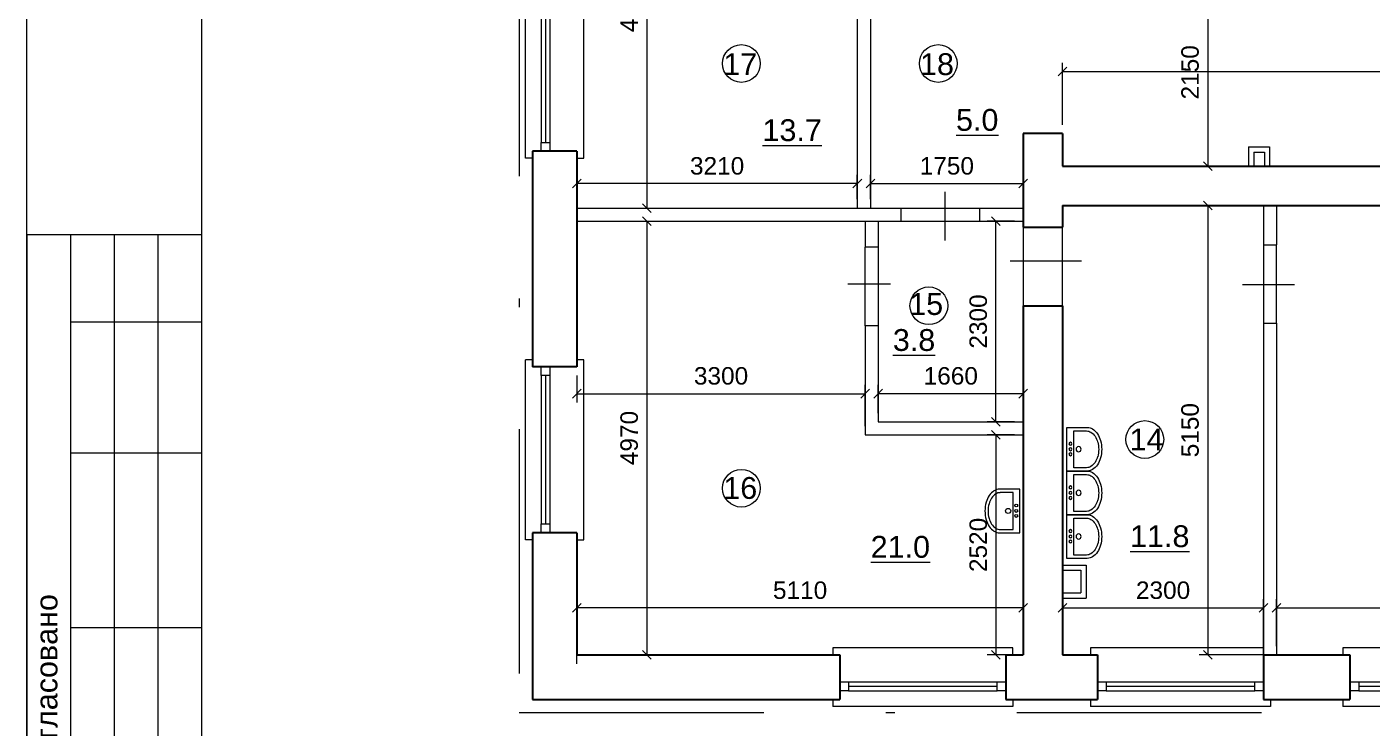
# Model space of a CAD drawing. Header units: metres. Extents: x 14591 to 15202, y 5442 to 5571.
# Drawn here: x 14679.55 to 14694.95, y 5488.64 to 5496.68 of the extents above; entities that cross this region are included whole.
import ezdxf
from ezdxf.enums import TextEntityAlignment as Align

# ---------------------------------------------------------------- set-up
doc = ezdxf.new("R2010")
doc.units = ezdxf.units.M
doc.header["$MEASUREMENT"] = 0
doc.linetypes.add('DGN Style 4', pattern=[5.601258, 2.79888, -1.39944, 0.003499, -1.39944])
doc.layers.get('Defpoints').update_dxf_attribs({"lineweight": 0})
for name, color, linetype, lineweight in [('Level 44', 7, 'Continuous', 0), ('Level 50', 7, 'Continuous', 0), ('Level 63', 7, 'Continuous', 0), ('Стены', 7, 'Continuous', 13)]:
    doc.layers.add(name, color=color, linetype=linetype, lineweight=lineweight)
doc.styles.add('Style-Arial', font='arial.ttf')
doc.styles.add('Style-txt', font='txt.shx')
doc.dimstyles.new('100', dxfattribs={"dimtxt": 0.25, "dimasz": 0.1875, "dimexe": 0.125, "dimexo": 0.125, "dimgap": 0.0625, "dimtad": 1, "dimdec": 0, "dimlfac": 1000, "dimzin": 11, "dimdsep": 46, "dimtxsty": 'Style-txt', "dimblk": 'OBLIQUE', "dimcen": 0.09, "dimadec": 0, "dimazin": 3, "dimtfac": 1, "dimtdec": 0, "dimtmove": 0, "dimatfit": 3, "dimldrblk": 'TerminatorOpen', "dimfxl": 1, "dimfrac": 2, "dimtzin": 11, "dimlwd": 0, "dimlwe": 0, "dimarcsym": 0})

# ---------------------------------------------------------------- blocks, each defined once
blk = doc.blocks.new('*U50')
at = {"layer": 'Стены', "color": 7, "linetype": 'Continuous', "lineweight": 0}
for p, q in [((-1.03, 0.335), (1.03, 0.335)), ((-1.03, 0.255), (-1.03, 0.335)), ((1.03, 0.255), (1.03, 0.335)), ((0.85, 0.155), (-0.85, 0.155)), ((0.85, 0.105), (-0.85, 0.105)), ((0.85, 0.055), (-0.85, 0.055)), ((1.03, -0.335), (1.03, -0.255)), ((-0.95, -0.335), (1.03, -0.335))]:
    blk.add_line(p, q, dxfattribs=at)
at = {"layer": 'Стены', "color": 7, "linetype": 'Continuous', "lineweight": 30}
for p, q in [((-0.95, -0.255), (-0.95, 0.255)), ((0.95, -0.255), (0.95, 0.255))]:
    blk.add_line(p, q, dxfattribs=at)
at = {"layer": 'Стены', "color": 7, "linetype": 'Continuous', "lineweight": 13, "flags": 128}
for points in [[(-0.95, 0.155), (-0.85, 0.155), (-0.85, 0.055), (-0.95, 0.055), (-0.95, 0.155)], [(0.85, 0.155), (0.95, 0.155), (0.95, 0.055), (0.85, 0.055), (0.85, 0.155)]]:
    blk.add_lwpolyline(points, close=True, dxfattribs=at)
blk = doc.blocks.new('*U54')
at = {"layer": 'Стены', "color": 7, "linetype": 'Continuous', "lineweight": 0}
for p, q in [((-0.335, -1.03), (-0.335, 1.03)), ((-0.255, 1.03), (-0.335, 1.03)), ((0.335, 1.03), (0.255, 1.03)), ((0.335, -1.03), (0.335, 1.03)), ((-0.155, 0.85), (-0.155, -0.85)), ((-0.105, 0.85), (-0.105, -0.85)), ((-0.055, 0.85), (-0.055, -0.85)), ((-0.255, -1.03), (-0.335, -1.03)), ((0.255, -1.03), (0.335, -1.03))]:
    blk.add_line(p, q, dxfattribs=at)
at = {"layer": 'Стены', "color": 7, "linetype": 'Continuous', "lineweight": 30}
for p, q in [((0.255, 0.95), (-0.255, 0.95)), ((0.255, -0.95), (-0.255, -0.95))]:
    blk.add_line(p, q, dxfattribs=at)
at = {"layer": 'Стены', "color": 7, "linetype": 'Continuous', "lineweight": 13, "flags": 128}
for points in [[(-0.155, 0.85), (-0.155, 0.95), (-0.055, 0.95), (-0.055, 0.85), (-0.155, 0.85)], [(-0.155, -0.95), (-0.155, -0.85), (-0.055, -0.85), (-0.055, -0.95), (-0.155, -0.95)]]:
    blk.add_lwpolyline(points, close=True, dxfattribs=at)
blk = doc.blocks.new('_Oblique')
at = {"color": 0, "linetype": 'ByBlock', "lineweight": -2}
blk.add_line((0.5, 0.5), (-0.5, -0.5), dxfattribs=at)
blk = doc.blocks.new('*D55')
at = {"color": 7, "linetype": 'Continuous', "lineweight": 0, "transparency": 16777216}
for p, q in [((14685.946, 5499.253), (14686.747, 5499.253)), ((14685.946, 5494.603), (14686.747, 5494.603))]:
    blk.add_line(p, q, dxfattribs=at)
at = {"color": 0, "linetype": 'Continuous', "lineweight": 0, "transparency": 16777216}
blk.add_line((14686.647, 5499.253), (14686.647, 5494.603), dxfattribs=at)
at = {"layer": 'Defpoints', "color": 0, "linetype": 'Continuous', "lineweight": 40, "transparency": 16777216}
for p in [(14685.846, 5499.253), (14685.846, 5494.603), (14686.647, 5494.603)]:
    blk.add_point(p, dxfattribs=at)
at = {"color": 0, "linetype": 'Continuous', "lineweight": 0, "transparency": 16777216, "xscale": 0.1, "yscale": 0.1, "zscale": 0.1}
for p, rotation in [((14686.647, 5499.253), 90), ((14686.647, 5494.603), 270)]:
    blk.add_blockref('_Oblique', p, dxfattribs=dict(at, rotation=rotation))
at = {"color": 0, "linetype": 'Continuous', "lineweight": 0, "transparency": 16777216, "insert": (14686.445, 5496.928), "char_height": 0.2, "attachment_point": 5, "rotation": 90, "style": 'Style-Arial'}
blk.add_mtext('4650', dxfattribs=at)
blk = doc.blocks.new('TerminatorOpen')
at = {"color": 0, "linetype": 'ByBlock', "lineweight": -2}
for q in [(-1, 0.5), (-1, 0), (-1, -0.5)]:
    blk.add_line((0, 0), q, dxfattribs=at)
blk = doc.blocks.new('*D57')
at = {"color": 7, "linetype": 'Continuous', "lineweight": 0, "transparency": 16777216}
for p, q in [((14685.846, 5494.703), (14685.846, 5494.983)), ((14689.056, 5494.703), (14689.056, 5494.983))]:
    blk.add_line(p, q, dxfattribs=at)
at = {"color": 0, "linetype": 'Continuous', "lineweight": 0, "transparency": 16777216}
blk.add_line((14689.056, 5494.883), (14685.846, 5494.883), dxfattribs=at)
at = {"layer": 'Defpoints', "color": 0, "linetype": 'Continuous', "lineweight": 40, "transparency": 16777216}
for p in [(14685.846, 5494.883), (14685.846, 5494.603), (14689.056, 5494.603)]:
    blk.add_point(p, dxfattribs=at)
at = {"color": 0, "linetype": 'Continuous', "lineweight": 0, "transparency": 16777216, "xscale": 0.1, "yscale": 0.1, "zscale": 0.1, "rotation": 180}
blk.add_blockref('_Oblique', (14685.846, 5494.883), dxfattribs=at)
at = {"color": 0, "linetype": 'Continuous', "lineweight": 0, "transparency": 16777216, "xscale": 0.1, "yscale": 0.1, "zscale": 0.1}
blk.add_blockref('_Oblique', (14689.056, 5494.883), dxfattribs=at)
at = {"color": 0, "linetype": 'Continuous', "lineweight": 0, "transparency": 16777216, "insert": (14687.451, 5495.085), "char_height": 0.2, "attachment_point": 5, "style": 'Style-Arial'}
blk.add_mtext('3210', dxfattribs=at)
blk = doc.blocks.new('*D58')
at = {"color": 7, "linetype": 'Continuous', "lineweight": 0, "transparency": 16777216}
for p, q in [((14689.206, 5494.703), (14689.206, 5494.983)), ((14690.956, 5494.703), (14690.956, 5494.983))]:
    blk.add_line(p, q, dxfattribs=at)
at = {"color": 0, "linetype": 'Continuous', "lineweight": 0, "transparency": 16777216}
blk.add_line((14689.206, 5494.883), (14690.956, 5494.883), dxfattribs=at)
at = {"layer": 'Defpoints', "color": 0, "linetype": 'Continuous', "lineweight": 40, "transparency": 16777216}
for p in [(14690.956, 5494.883), (14689.206, 5494.603), (14690.956, 5494.603)]:
    blk.add_point(p, dxfattribs=at)
at = {"color": 0, "linetype": 'Continuous', "lineweight": 0, "transparency": 16777216, "xscale": 0.1, "yscale": 0.1, "zscale": 0.1, "rotation": 180}
blk.add_blockref('_Oblique', (14689.206, 5494.883), dxfattribs=at)
at = {"color": 0, "linetype": 'Continuous', "lineweight": 0, "transparency": 16777216, "xscale": 0.1, "yscale": 0.1, "zscale": 0.1}
blk.add_blockref('_Oblique', (14690.956, 5494.883), dxfattribs=at)
at = {"color": 0, "linetype": 'Continuous', "lineweight": 0, "transparency": 16777216, "insert": (14690.081, 5495.085), "char_height": 0.2, "attachment_point": 5, "style": 'Style-Arial'}
blk.add_mtext('1750', dxfattribs=at)
blk = doc.blocks.new('*D59')
at = {"color": 7, "linetype": 'Continuous', "lineweight": 0, "transparency": 16777216}
for p, q in [((14685.946, 5494.453), (14686.747, 5494.453)), ((14685.946, 5489.483), (14686.747, 5489.483))]:
    blk.add_line(p, q, dxfattribs=at)
at = {"color": 0, "linetype": 'Continuous', "lineweight": 0, "transparency": 16777216}
blk.add_line((14686.647, 5494.453), (14686.647, 5489.483), dxfattribs=at)
at = {"layer": 'Defpoints', "color": 0, "linetype": 'Continuous', "lineweight": 40, "transparency": 16777216}
for p in [(14685.846, 5494.453), (14685.846, 5489.483), (14686.647, 5489.483)]:
    blk.add_point(p, dxfattribs=at)
at = {"color": 0, "linetype": 'Continuous', "lineweight": 0, "transparency": 16777216, "xscale": 0.1, "yscale": 0.1, "zscale": 0.1}
for p, rotation in [((14686.647, 5494.453), 90), ((14686.647, 5489.483), 270)]:
    blk.add_blockref('_Oblique', p, dxfattribs=dict(at, rotation=rotation))
at = {"color": 0, "linetype": 'Continuous', "lineweight": 0, "transparency": 16777216, "insert": (14686.445, 5491.968), "char_height": 0.2, "attachment_point": 5, "rotation": 90, "style": 'Style-Arial'}
blk.add_mtext('4970', dxfattribs=at)
blk = doc.blocks.new('*D60')
at = {"color": 7, "linetype": 'Continuous', "lineweight": 0, "transparency": 16777216}
for p, q in [((14690.856, 5492.003), (14690.543, 5492.003)), ((14690.856, 5489.483), (14690.543, 5489.483))]:
    blk.add_line(p, q, dxfattribs=at)
at = {"color": 0, "linetype": 'Continuous', "lineweight": 0, "transparency": 16777216}
blk.add_line((14690.643, 5492.003), (14690.643, 5489.483), dxfattribs=at)
at = {"layer": 'Defpoints', "color": 0, "linetype": 'Continuous', "lineweight": 40, "transparency": 16777216}
for p in [(14690.956, 5492.003), (14690.643, 5489.483), (14690.956, 5489.483)]:
    blk.add_point(p, dxfattribs=at)
at = {"color": 0, "linetype": 'Continuous', "lineweight": 0, "transparency": 16777216, "xscale": 0.1, "yscale": 0.1, "zscale": 0.1}
for p, rotation in [((14690.643, 5492.003), 90), ((14690.643, 5489.483), 270)]:
    blk.add_blockref('_Oblique', p, dxfattribs=dict(at, rotation=rotation))
at = {"color": 0, "linetype": 'Continuous', "lineweight": 0, "transparency": 16777216, "insert": (14690.441, 5490.743), "char_height": 0.2, "attachment_point": 5, "rotation": 90, "style": 'Style-Arial'}
blk.add_mtext('2520', dxfattribs=at)
blk = doc.blocks.new('*D61')
at = {"color": 7, "linetype": 'Continuous', "lineweight": 0, "transparency": 16777216}
for p, q in [((14690.856, 5494.453), (14690.543, 5494.453)), ((14690.856, 5492.153), (14690.543, 5492.153))]:
    blk.add_line(p, q, dxfattribs=at)
at = {"color": 0, "linetype": 'Continuous', "lineweight": 0, "transparency": 16777216}
blk.add_line((14690.643, 5492.153), (14690.643, 5494.453), dxfattribs=at)
at = {"layer": 'Defpoints', "color": 0, "linetype": 'Continuous', "lineweight": 40, "transparency": 16777216}
for p in [(14690.643, 5494.453), (14690.956, 5494.453), (14690.956, 5492.153)]:
    blk.add_point(p, dxfattribs=at)
at = {"color": 0, "linetype": 'Continuous', "lineweight": 0, "transparency": 16777216, "xscale": 0.1, "yscale": 0.1, "zscale": 0.1}
for p, rotation in [((14690.643, 5494.453), 90), ((14690.643, 5492.153), 270)]:
    blk.add_blockref('_Oblique', p, dxfattribs=dict(at, rotation=rotation))
at = {"color": 0, "linetype": 'Continuous', "lineweight": 0, "transparency": 16777216, "insert": (14690.441, 5493.303), "char_height": 0.2, "attachment_point": 5, "rotation": 90, "style": 'Style-Arial'}
blk.add_mtext('2300', dxfattribs=at)
blk = doc.blocks.new('*D62')
at = {"color": 7, "linetype": 'Continuous', "lineweight": 0, "transparency": 16777216}
for p, q in [((14689.296, 5492.253), (14689.296, 5492.576)), ((14690.956, 5492.253), (14690.956, 5492.576))]:
    blk.add_line(p, q, dxfattribs=at)
at = {"color": 0, "linetype": 'Continuous', "lineweight": 0, "transparency": 16777216}
blk.add_line((14690.956, 5492.476), (14689.296, 5492.476), dxfattribs=at)
at = {"layer": 'Defpoints', "color": 0, "linetype": 'Continuous', "lineweight": 40, "transparency": 16777216}
for p in [(14689.296, 5492.476), (14689.296, 5492.153), (14690.956, 5492.153)]:
    blk.add_point(p, dxfattribs=at)
at = {"color": 0, "linetype": 'Continuous', "lineweight": 0, "transparency": 16777216, "xscale": 0.1, "yscale": 0.1, "zscale": 0.1, "rotation": 180}
blk.add_blockref('_Oblique', (14689.296, 5492.476), dxfattribs=at)
at = {"color": 0, "linetype": 'Continuous', "lineweight": 0, "transparency": 16777216, "xscale": 0.1, "yscale": 0.1, "zscale": 0.1}
blk.add_blockref('_Oblique', (14690.956, 5492.476), dxfattribs=at)
at = {"color": 0, "linetype": 'Continuous', "lineweight": 0, "transparency": 16777216, "insert": (14690.126, 5492.679), "char_height": 0.2, "attachment_point": 5, "style": 'Style-Arial'}
blk.add_mtext('1660', dxfattribs=at)
blk = doc.blocks.new('*D63')
at = {"color": 7, "linetype": 'Continuous', "lineweight": 0, "transparency": 16777216}
for p, q in [((14685.846, 5492.683), (14685.846, 5492.376)), ((14689.146, 5492.103), (14689.146, 5492.576))]:
    blk.add_line(p, q, dxfattribs=at)
at = {"color": 0, "linetype": 'Continuous', "lineweight": 0, "transparency": 16777216}
blk.add_line((14685.846, 5492.476), (14689.146, 5492.476), dxfattribs=at)
at = {"layer": 'Defpoints', "color": 0, "linetype": 'Continuous', "lineweight": 40, "transparency": 16777216}
for p in [(14685.846, 5492.783), (14689.146, 5492.476), (14689.146, 5492.003)]:
    blk.add_point(p, dxfattribs=at)
at = {"color": 0, "linetype": 'Continuous', "lineweight": 0, "transparency": 16777216, "xscale": 0.1, "yscale": 0.1, "zscale": 0.1, "rotation": 180}
blk.add_blockref('_Oblique', (14685.846, 5492.476), dxfattribs=at)
at = {"color": 0, "linetype": 'Continuous', "lineweight": 0, "transparency": 16777216, "xscale": 0.1, "yscale": 0.1, "zscale": 0.1}
blk.add_blockref('_Oblique', (14689.146, 5492.476), dxfattribs=at)
at = {"color": 0, "linetype": 'Continuous', "lineweight": 0, "transparency": 16777216, "insert": (14687.496, 5492.679), "char_height": 0.2, "attachment_point": 5, "style": 'Style-Arial'}
blk.add_mtext('3300', dxfattribs=at)
blk = doc.blocks.new('*D64')
at = {"color": 7, "linetype": 'Continuous', "lineweight": 0, "transparency": 16777216}
for p, q in [((14691.406, 5489.583), (14691.406, 5490.121)), ((14693.706, 5489.379), (14693.706, 5490.121))]:
    blk.add_line(p, q, dxfattribs=at)
at = {"color": 0, "linetype": 'Continuous', "lineweight": 0, "transparency": 16777216}
blk.add_line((14691.406, 5490.021), (14693.706, 5490.021), dxfattribs=at)
at = {"layer": 'Defpoints', "color": 0, "linetype": 'Continuous', "lineweight": 40, "transparency": 16777216}
for p in [(14693.706, 5490.021), (14691.406, 5489.483), (14693.706, 5489.279)]:
    blk.add_point(p, dxfattribs=at)
at = {"color": 0, "linetype": 'Continuous', "lineweight": 0, "transparency": 16777216, "xscale": 0.1, "yscale": 0.1, "zscale": 0.1, "rotation": 180}
blk.add_blockref('_Oblique', (14691.406, 5490.021), dxfattribs=at)
at = {"color": 0, "linetype": 'Continuous', "lineweight": 0, "transparency": 16777216, "xscale": 0.1, "yscale": 0.1, "zscale": 0.1}
blk.add_blockref('_Oblique', (14693.706, 5490.021), dxfattribs=at)
at = {"color": 0, "linetype": 'Continuous', "lineweight": 0, "transparency": 16777216, "insert": (14692.556, 5490.223), "char_height": 0.2, "attachment_point": 5, "style": 'Style-Arial'}
blk.add_mtext('2300', dxfattribs=at)
blk = doc.blocks.new('*D65')
at = {"color": 7, "linetype": 'Continuous', "lineweight": 0, "transparency": 16777216}
for p, q in [((14685.846, 5489.379), (14685.846, 5490.121)), ((14690.956, 5489.583), (14690.956, 5490.121))]:
    blk.add_line(p, q, dxfattribs=at)
at = {"color": 0, "linetype": 'Continuous', "lineweight": 0, "transparency": 16777216}
blk.add_line((14690.956, 5490.021), (14685.846, 5490.021), dxfattribs=at)
at = {"layer": 'Defpoints', "color": 0, "linetype": 'Continuous', "lineweight": 40, "transparency": 16777216}
for p in [(14685.846, 5490.021), (14690.956, 5489.483), (14685.846, 5489.279)]:
    blk.add_point(p, dxfattribs=at)
at = {"color": 0, "linetype": 'Continuous', "lineweight": 0, "transparency": 16777216, "xscale": 0.1, "yscale": 0.1, "zscale": 0.1, "rotation": 180}
blk.add_blockref('_Oblique', (14685.846, 5490.021), dxfattribs=at)
at = {"color": 0, "linetype": 'Continuous', "lineweight": 0, "transparency": 16777216, "xscale": 0.1, "yscale": 0.1, "zscale": 0.1}
blk.add_blockref('_Oblique', (14690.956, 5490.021), dxfattribs=at)
at = {"color": 0, "linetype": 'Continuous', "lineweight": 0, "transparency": 16777216, "insert": (14688.401, 5490.223), "char_height": 0.2, "attachment_point": 5, "style": 'Style-Arial'}
blk.add_mtext('5110', dxfattribs=at)
blk = doc.blocks.new('*D66')
at = {"color": 7, "linetype": 'Continuous', "lineweight": 0, "transparency": 16777216}
for p, q in [((14693.606, 5494.633), (14692.968, 5494.633)), ((14693.756, 5489.483), (14692.968, 5489.483))]:
    blk.add_line(p, q, dxfattribs=at)
at = {"color": 0, "linetype": 'Continuous', "lineweight": 0, "transparency": 16777216}
blk.add_line((14693.068, 5494.633), (14693.068, 5489.483), dxfattribs=at)
at = {"layer": 'Defpoints', "color": 0, "linetype": 'Continuous', "lineweight": 40, "transparency": 16777216}
for p in [(14693.706, 5494.633), (14693.068, 5489.483), (14693.856, 5489.483)]:
    blk.add_point(p, dxfattribs=at)
at = {"color": 0, "linetype": 'Continuous', "lineweight": 0, "transparency": 16777216, "xscale": 0.1, "yscale": 0.1, "zscale": 0.1}
for p, rotation in [((14693.068, 5494.633), 90), ((14693.068, 5489.483), 270)]:
    blk.add_blockref('_Oblique', p, dxfattribs=dict(at, rotation=rotation))
at = {"color": 0, "linetype": 'Continuous', "lineweight": 0, "transparency": 16777216, "insert": (14692.866, 5492.058), "char_height": 0.2, "attachment_point": 5, "rotation": 90, "style": 'Style-Arial'}
blk.add_mtext('5150', dxfattribs=at)
blk = doc.blocks.new('*D67')
at = {"color": 7, "linetype": 'Continuous', "lineweight": 0, "transparency": 16777216}
for p, q in [((14693.856, 5489.583), (14693.856, 5490.121)), ((14696.996, 5489.583), (14696.996, 5490.121))]:
    blk.add_line(p, q, dxfattribs=at)
at = {"color": 0, "linetype": 'Continuous', "lineweight": 0, "transparency": 16777216}
blk.add_line((14693.856, 5490.021), (14696.996, 5490.021), dxfattribs=at)
at = {"layer": 'Defpoints', "color": 0, "linetype": 'Continuous', "lineweight": 40, "transparency": 16777216}
for p in [(14696.996, 5490.021), (14693.856, 5489.483), (14696.996, 5489.483)]:
    blk.add_point(p, dxfattribs=at)
at = {"color": 0, "linetype": 'Continuous', "lineweight": 0, "transparency": 16777216, "xscale": 0.1, "yscale": 0.1, "zscale": 0.1, "rotation": 180}
blk.add_blockref('_Oblique', (14693.856, 5490.021), dxfattribs=at)
at = {"color": 0, "linetype": 'Continuous', "lineweight": 0, "transparency": 16777216, "xscale": 0.1, "yscale": 0.1, "zscale": 0.1}
blk.add_blockref('_Oblique', (14696.996, 5490.021), dxfattribs=at)
at = {"color": 0, "linetype": 'Continuous', "lineweight": 0, "transparency": 16777216, "insert": (14695.426, 5490.223), "char_height": 0.2, "attachment_point": 5, "style": 'Style-Arial'}
blk.add_mtext('3140', dxfattribs=at)
blk = doc.blocks.new('ум6')
at = {"layer": 'Стены', "color": 7, "linetype": 'Continuous', "lineweight": 0}
for p, q in [((-0.325, 0), (-0.325, -0.306)), ((0.325, 0), (-0.325, 0)), ((0.325, -0.306), (0.325, 0)), ((-0.274, -0.103), (-0.274, -0.294)), ((0.275, -0.103), (-0.274, -0.103)), ((0.275, -0.294), (0.275, -0.103))]:
    blk.add_line(p, q, dxfattribs=at)
for centre, radius in [((-0.082, -0.054), 0.0217), ((-0.001, -0.176), 0.0383), ((-0.001, -0.054), 0.0217), ((0.074, -0.054), 0.0217)]:
    blk.add_circle(centre, radius, dxfattribs=at)
for centre, radius, start, end in [((-0.18, -0.306), 0.145, 180, 212.1154), ((-0.094, -0.251), 0.247, 212.1154, 236.5784), ((-0.151, -0.294), 0.122, 180, 212.1154), ((-0.079, -0.248), 0.208, 212.1154, 236.5784), ((0.08, -0.248), 0.208, 303.4216, 327.8846), ((0.094, -0.251), 0.247, 303.4216, 327.8846), ((0.153, -0.294), 0.122, 327.8846, 0), ((0.18, -0.306), 0.145, 327.8846, 0), ((-0.037, -0.165), 0.35, 236.5784, 254.7118), ((-0.031, -0.175), 0.295, 236.5784, 254.7118), ((0, -0.029), 0.491, 254.7118, 270), ((0.001, -0.061), 0.414, 254.7118, 270), ((0, -0.029), 0.491, 270, 285.2882), ((0.001, -0.061), 0.414, 270, 285.2882), ((0.032, -0.175), 0.295, 285.2882, 303.4216), ((0.037, -0.165), 0.35, 285.2882, 303.4216)]:
    blk.add_arc(centre, radius, start, end, dxfattribs=at)
blk = doc.blocks.new('*D76')
at = {"color": 7, "linetype": 'Continuous', "lineweight": 0, "transparency": 16777216}
for p, q in [((14691.406, 5495.558), (14691.406, 5496.266)), ((14700.056, 5495.473), (14700.056, 5496.266))]:
    blk.add_line(p, q, dxfattribs=at)
at = {"color": 0, "linetype": 'Continuous', "lineweight": 0, "transparency": 16777216}
blk.add_line((14691.406, 5496.166), (14700.056, 5496.166), dxfattribs=at)
at = {"layer": 'Defpoints', "color": 0, "linetype": 'Continuous', "lineweight": 40, "transparency": 16777216}
for p in [(14700.056, 5496.166), (14691.406, 5495.458), (14700.056, 5495.373)]:
    blk.add_point(p, dxfattribs=at)
at = {"color": 0, "linetype": 'Continuous', "lineweight": 0, "transparency": 16777216, "xscale": 0.1, "yscale": 0.1, "zscale": 0.1, "rotation": 180}
blk.add_blockref('_Oblique', (14691.406, 5496.166), dxfattribs=at)
at = {"color": 0, "linetype": 'Continuous', "lineweight": 0, "transparency": 16777216, "xscale": 0.1, "yscale": 0.1, "zscale": 0.1}
blk.add_blockref('_Oblique', (14700.056, 5496.166), dxfattribs=at)
at = {"color": 0, "linetype": 'Continuous', "lineweight": 0, "transparency": 16777216, "insert": (14695.731, 5496.368), "char_height": 0.2, "attachment_point": 5, "style": 'Style-Arial'}
blk.add_mtext('8650', dxfattribs=at)
blk = doc.blocks.new('*D77')
at = {"color": 7, "linetype": 'Continuous', "lineweight": 0, "transparency": 16777216}
for p, q in [((14693.016, 5497.233), (14692.968, 5497.233)), ((14693.171, 5495.083), (14692.968, 5495.083))]:
    blk.add_line(p, q, dxfattribs=at)
at = {"color": 0, "linetype": 'Continuous', "lineweight": 0, "transparency": 16777216}
blk.add_line((14693.068, 5497.233), (14693.068, 5495.083), dxfattribs=at)
at = {"layer": 'Defpoints', "color": 0, "linetype": 'Continuous', "lineweight": 40, "transparency": 16777216}
for p in [(14693.116, 5497.233), (14693.068, 5495.083), (14693.271, 5495.083)]:
    blk.add_point(p, dxfattribs=at)
at = {"color": 0, "linetype": 'Continuous', "lineweight": 0, "transparency": 16777216, "xscale": 0.1, "yscale": 0.1, "zscale": 0.1}
for p, rotation in [((14693.068, 5497.233), 90), ((14693.068, 5495.083), 270)]:
    blk.add_blockref('_Oblique', p, dxfattribs=dict(at, rotation=rotation))
at = {"color": 0, "linetype": 'Continuous', "lineweight": 0, "transparency": 16777216, "insert": (14692.866, 5496.158), "char_height": 0.2, "attachment_point": 5, "rotation": 90, "style": 'Style-Arial'}
blk.add_mtext('2150', dxfattribs=at)
blk = doc.blocks.new('*U150')
at = {"layer": 'Level 50', "color": 7, "linetype": 'Continuous', "lineweight": 0}
blk.add_line((-20.487, -14.5), (-20.487, 14.5), dxfattribs=at)
at = {"layer": 'Level 50', "color": 7, "linetype": 'Continuous', "lineweight": 13}
blk.add_line((-18.487, 14), (-18.487, -14), dxfattribs=at)
at = {"layer": 'Level 63', "color": 7, "linetype": 'Continuous', "lineweight": 13}
for p, q in [((-20.487, 1), (-18.487, 1)), ((-20.487, 1), (-20.487, -5.5)), ((-19.987, 1), (-19.987, -5.5)), ((-19.487, 1), (-19.487, -5.5)), ((-18.987, 1), (-18.987, -5.5)), ((-19.987, 0), (-18.487, 0)), ((-19.987, -1.5), (-18.487, -1.5)), ((-19.987, -3.5), (-18.487, -3.5))]:
    blk.add_line(p, q, dxfattribs=at)
at = {"layer": 'Level 63', "color": 7, "linetype": 'Continuous', "lineweight": 0, "style": 'Style-Arial'}
blk.add_text('Согласовано', height=0.25002, rotation=90, dxfattribs=at).set_placement((-20.263, -4.173), align=Align.MIDDLE_CENTER)
blk = doc.blocks.new('формат_А3')
at = {"layer": 'Level 50', "color": 7, "linetype": 'Continuous', "lineweight": 13}
blk.add_blockref('*U150', (20.487, -14.5), dxfattribs=at)

msp = doc.modelspace()

# ---------------------------------------------------------------- linework, layer by layer
at = {"color": 7, "linetype": 'Continuous', "lineweight": 0}
for p, q in [((14690.05695802, 5494.78678087), (14690.05695802, 5494.22969883)), ((14689.55590409, 5494.60303145), (14690.45590409, 5494.60303145)), ((14689.55590409, 5494.45303145), (14690.45590409, 5494.45303145)), ((14690.95590409, 5494.38303145), (14690.95590409, 5493.48303145)), ((14691.40590409, 5493.48303145), (14691.40590409, 5494.38303145)), ((14689.14590409, 5493.25303145), (14689.14590409, 5494.15303145)), ((14689.29590409, 5494.15303145), (14689.29590409, 5493.25303145)), ((14693.70590409, 5494.18303145), (14693.70590409, 5493.28303145)), ((14693.85590409, 5493.28303145), (14693.85590409, 5494.18303145)), ((14691.62336499, 5493.9927499), (14690.8074231, 5493.9927499)), ((14688.94637044, 5493.73563511), (14689.43744658, 5493.73563511)), ((14693.4660072, 5493.72538253), (14694.05986306, 5493.72538253))]:
    msp.add_line(p, q, dxfattribs=at)
for centre in [(14687.72863881, 5496.25887556), (14689.98259173, 5496.25887556), (14689.87489338, 5493.48335133), (14692.34727287, 5491.95062737), (14687.72863881, 5491.39240311)]:
    msp.add_circle(centre, 0.21615287, dxfattribs=at)
at = {"layer": 'Level 63', "color": 1, "linetype": 'DGN Style 4', "lineweight": 13}
for p, q in [((14685.18590409, 5503.46303145), (14685.18590409, 5488.82303145)), ((14685.18590409, 5488.82303145), (14702.89590409, 5488.82303145))]:
    msp.add_line(p, q, dxfattribs=at)
at = {"layer": 'Стены', "color": 7, "linetype": 'Continuous', "lineweight": 13}
for p, q in [((14689.05590409, 5497.45303145), (14689.05590409, 5494.60303145)), ((14689.20590409, 5497.45303145), (14689.20590409, 5494.60303145)), ((14693.53590409, 5495.30303145), (14693.53590409, 5495.08303145)), ((14693.53590409, 5495.30303145), (14693.77590409, 5495.30303145)), ((14693.77590409, 5495.30303145), (14693.77590409, 5495.08303145)), ((14685.84590409, 5494.60303145), (14689.55590409, 5494.60303145)), ((14689.55590409, 5494.60303145), (14689.55590409, 5494.45303145)), ((14690.45590409, 5494.60303145), (14690.45590409, 5494.45303145)), ((14690.45590409, 5494.60303145), (14690.95590409, 5494.60303145)), ((14693.70590409, 5494.63303145), (14693.70590409, 5494.18303145)), ((14693.85590409, 5494.63303145), (14693.85590409, 5494.18303145)), ((14685.84590409, 5494.45303145), (14689.55590409, 5494.45303145)), ((14689.14590409, 5494.45303145), (14689.14590409, 5494.15303145)), ((14689.29590409, 5494.45303145), (14689.29590409, 5494.15303145)), ((14690.45590409, 5494.45303145), (14690.95590409, 5494.45303145)), ((14689.29590409, 5494.15303145), (14689.14590409, 5494.15303145)), ((14693.70590409, 5494.18303145), (14693.85590409, 5494.18303145)), ((14689.29590409, 5493.25303145), (14689.14590409, 5493.25303145)), ((14689.14590409, 5493.25303145), (14689.14590409, 5492.00303145)), ((14689.29590409, 5493.25303145), (14689.29590409, 5492.15303145)), ((14693.70590409, 5493.28303145), (14693.85590409, 5493.28303145)), ((14693.70590409, 5493.28303145), (14693.70590409, 5489.48303145)), ((14693.85590409, 5493.28303145), (14693.85590409, 5489.48303145)), ((14689.29590409, 5492.15303145), (14690.95590409, 5492.15303145)), ((14689.14590409, 5492.00303145), (14690.95590409, 5492.00303145)), ((14691.40590409, 5490.51303145), (14691.67590409, 5490.51303145)), ((14691.67590409, 5490.51303145), (14691.67590409, 5490.13303145)), ((14691.40590409, 5490.13303145), (14691.67590409, 5490.13303145))]:
    msp.add_line(p, q, dxfattribs=at)
at = {"layer": 'Стены', "color": 7, "linetype": 'Continuous', "lineweight": 30}
for p, q in [((14691.40590409, 5495.45803145), (14690.95590409, 5495.45803145)), ((14690.95590409, 5495.45803145), (14690.95590409, 5494.38303145)), ((14691.40590409, 5495.45803145), (14691.40590409, 5495.08303145)), ((14685.33590409, 5495.25303145), (14685.33590409, 5492.78303145)), ((14685.84590409, 5495.25303145), (14685.84590409, 5492.78303145)), ((14691.40590409, 5495.08303145), (14695.13590409, 5495.08303145)), ((14691.40590409, 5494.63303145), (14691.40590409, 5494.38303145)), ((14691.40590409, 5494.63303145), (14695.13590409, 5494.63303145)), ((14690.95590409, 5494.38303145), (14691.40590409, 5494.38303145)), ((14690.95590409, 5493.48303145), (14691.40590409, 5493.48303145)), ((14690.95590409, 5493.48303145), (14690.95590409, 5489.48303145)), ((14691.40590409, 5493.48303145), (14691.40590409, 5489.48303145)), ((14685.33590409, 5490.88303145), (14685.33590409, 5488.97303145)), ((14685.84590409, 5490.88303145), (14685.84590409, 5489.48303145)), ((14685.84590409, 5489.48303145), (14688.85590409, 5489.48303145)), ((14690.75590409, 5489.48303145), (14690.95590409, 5489.48303145)), ((14691.40590409, 5489.48303145), (14691.80590409, 5489.48303145)), ((14693.70590409, 5489.48303145), (14694.69590409, 5489.48303145)), ((14685.33590409, 5488.97303145), (14688.85590409, 5488.97303145)), ((14690.75590409, 5488.97303145), (14691.80590409, 5488.97303145)), ((14693.70590409, 5488.97303145), (14694.69590409, 5488.97303145))]:
    msp.add_line(p, q, dxfattribs=at)
at = {"layer": 'Стены', "color": 7, "linetype": 'Continuous', "lineweight": 0}
for p, q in [((14693.59590409, 5495.24303145), (14693.71590409, 5495.24303145)), ((14693.59590409, 5495.24303145), (14693.59590409, 5495.08303145)), ((14693.71590409, 5495.24303145), (14693.71590409, 5495.08303145)), ((14691.40590409, 5490.45303145), (14691.61590409, 5490.45303145)), ((14691.61590409, 5490.45303145), (14691.61590409, 5490.19303145)), ((14691.40590409, 5490.19303145), (14691.61590409, 5490.19303145))]:
    msp.add_line(p, q, dxfattribs=at)

# ---------------------------------------------------------------- block references
at = {"layer": 'Level 50', "color": 7, "linetype": 'Continuous', "lineweight": 13}
msp.add_blockref('формат_А3', (14679.54988024, 5507.79848889), dxfattribs=at)
at = {"layer": 'Стены', "color": 7, "linetype": 'Continuous', "lineweight": 30}
for p in [(14685.59092351, 5496.20308091), (14685.59092351, 5491.83308091)]:
    msp.add_blockref('*U54', p, dxfattribs=at)
at = {"layer": 'Стены', "color": 7, "linetype": 'Continuous', "lineweight": 0, "extrusion": (0, 0, -1), "xscale": 0.7689468503965201, "yscale": 0.7689468503965201, "zscale": 0.7689468503965201, "rotation": 270}
for p in [(-14691.45380192, 5491.83891357), (-14691.45380192, 5491.33891357), (-14691.45380192, 5490.83891357)]:
    msp.add_blockref('ум6', p, dxfattribs=at)
at = {"layer": 'Стены', "color": 7, "linetype": 'Continuous', "lineweight": 0, "xscale": 0.7689468503965201, "yscale": 0.7689468503965201, "zscale": 0.7689468503965201, "rotation": 270}
msp.add_blockref('ум6', (14690.91750585, 5491.1318032), dxfattribs=at)
at = {"layer": 'Стены', "color": 7, "linetype": 'Continuous', "lineweight": 30}
for name, p, rotation in [('*U54', (14689.80585463, 5489.22805088), 90), ('*U50', (14692.75588466, 5489.22798199), 180), ('*U54', (14695.64585463, 5489.22805088), 90)]:
    msp.add_blockref(name, p, dxfattribs=dict(at, rotation=rotation))

# ---------------------------------------------------------------- texts
at = {"color": 7, "linetype": 'Continuous', "lineweight": 0, "style": 'Style-Arial'}
for s, p in [('17', (14687.52171977, 5496.37638488)), ('18', (14689.77374459, 5496.37638488)), ('15', (14689.65034597, 5493.62815547)), ('14', (14692.17230526, 5492.07648662)), ('16', (14687.52171977, 5491.52066494))]:
    msp.add_text(s, height=0.25, dxfattribs=at).set_placement(p, align=Align.TOP_LEFT)
at = {"layer": 'Level 44', "color": 7, "linetype": 'Continuous', "lineweight": 13, "style": 'Style-Arial'}
for s, p in [('%%u13.7%%U', (14687.97053512, 5495.62001642)), ('%%u5.0%%U', (14690.18592597, 5495.73774253)), ('%%u3.8%%U', (14689.46288718, 5493.21586709)), ('%%u21.0%%U', (14689.20884294, 5490.84633135)), ('%%u11.8%%U', (14692.17812223, 5490.96791734))]:
    msp.add_text(s, height=0.25, dxfattribs=at).set_placement(p, align=Align.TOP_LEFT)

# ---------------------------------------------------------------- dimensions: what is measured, and where the dimension line sits
at = {"color": 7, "linetype": 'Continuous', "lineweight": 0}
for base, p1, p2, angle, picture, middle in [((14686.64721034, 5494.60303145), (14685.84590409, 5499.25303145), (14685.84590409, 5494.60303145), 270, '*D55', (14686.44509574, 5496.92803145)), ((14693.06846019, 5495.08303145), (14693.11590409, 5497.23303145), (14693.27090409, 5495.08303145), 270, '*D77', (14692.86634559, 5496.15803145)), ((14685.84590409, 5494.88313599), (14689.05590409, 5494.60303145), (14685.84590409, 5494.60303145), 180, '*D57', (14687.45090409, 5495.0853188)), ((14693.06846019, 5489.48303145), (14693.70590409, 5494.63303145), (14693.85590409, 5489.48303145), 270, '*D66', (14692.86634559, 5492.05803145)), ((14686.64721034, 5489.48303145), (14685.84590409, 5494.45303145), (14685.84590409, 5489.48303145), 270, '*D59', (14686.44509574, 5491.96803145)), ((14690.6434826, 5494.45303145), (14690.95590409, 5492.15303145), (14690.95590409, 5494.45303145), 90, '*D61', (14690.44129979, 5493.30303145)), ((14689.29590409, 5492.47646471), (14690.95590409, 5492.15303145), (14689.29590409, 5492.15303145), 180, '*D62', (14690.12590409, 5492.67857931)), ((14690.6434826, 5489.48303145), (14690.95590409, 5492.00303145), (14690.95590409, 5489.48303145), 270, '*D60', (14690.441368, 5490.74303145)), ((14685.84590409, 5490.02087742), (14690.95590409, 5489.48303145), (14685.84590409, 5489.27858582), 180, '*D65', (14688.40090409, 5490.22299201))]:
    dim = msp.add_linear_dim(base=base, p1=p1, p2=p2, angle=angle, dimstyle='100', override={"dimtxt": 0.2, "dimasz": 0.1, "dimexe": 0.1, "dimexo": 0.1, "dimgap": 0.1, "dimdec": 4, "dimtxsty": 'Style-Arial', "dimclre": 7, "dimtdec": 4, "dimtofl": 0, "dimfrac": 0}, dxfattribs=at)
    dim.commit()
    dim.dimension.update_dxf_attribs({"geometry": picture, "text_midpoint": middle})
for base, p1, p2, picture, middle in [((14700.05590409, 5496.16583424), (14691.40590409, 5495.45803145), (14700.05590409, 5495.37303145), '*D76', (14695.73090409, 5496.36794884)), ((14690.95590409, 5494.88313599), (14689.20590409, 5494.60303145), (14690.95590409, 5494.60303145), '*D58', (14690.08090409, 5495.08525058)), ((14689.14590409, 5492.47646471), (14685.84590409, 5492.78303145), (14689.14590409, 5492.00303145), '*D63', (14687.49590409, 5492.67864752)), ((14693.70590409, 5490.02087742), (14691.40590409, 5489.48303145), (14693.70590409, 5489.27858582), '*D64', (14692.55590409, 5490.22306023)), ((14696.99590409, 5490.02087742), (14693.85590409, 5489.48303145), (14696.99590409, 5489.48303145), '*D67', (14695.42590409, 5490.22306023))]:
    dim = msp.add_linear_dim(base=base, p1=p1, p2=p2, dimstyle='100', override={"dimtxt": 0.2, "dimasz": 0.1, "dimexe": 0.1, "dimexo": 0.1, "dimgap": 0.1, "dimdec": 4, "dimtxsty": 'Style-Arial', "dimclre": 7, "dimtdec": 4, "dimtofl": 0, "dimfrac": 0}, dxfattribs=at)
    dim.commit()
    dim.dimension.update_dxf_attribs({"geometry": picture, "text_midpoint": middle})

doc.saveas('drawing.dxf')
